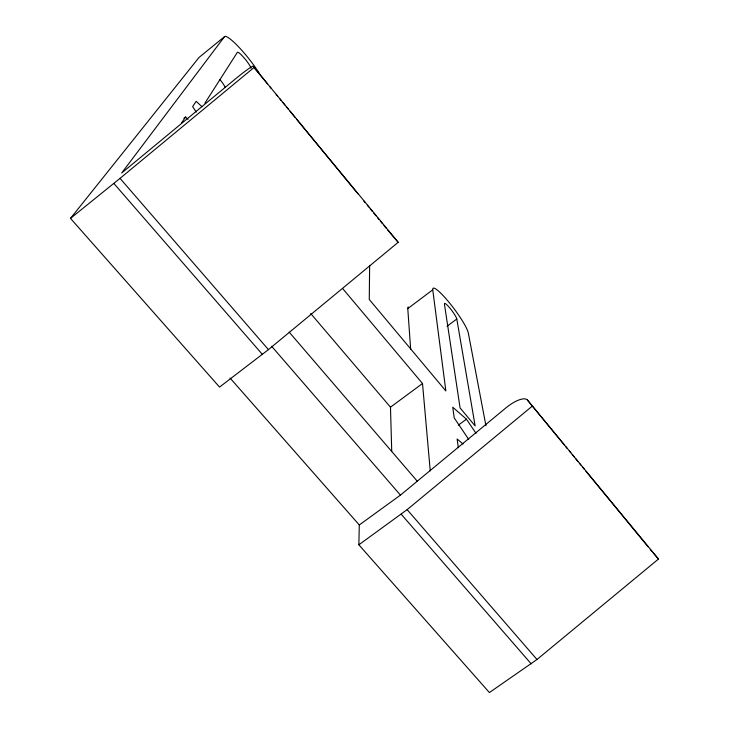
<?xml version="1.0" encoding="UTF-8"?>
<svg xmlns="http://www.w3.org/2000/svg" width="729" height="729" viewBox="0 0 729 729"><rect width="100%" height="100%" fill="white"/><g stroke="black" fill="none" stroke-linecap="round" stroke-linejoin="round"><path stroke-width="1.09" d="M369.63 265.42L369.266 299.473L445.856 390.944L432.753 289.805L407.775 308.595L410.664 349.191M359.288 524.962L400.449 495.119L506.081 407.757A21.396 7.718 -39.6 0 1 527.395 400.002L658.497 559.025L536.991 659.499L489.396 692.55L358.859 544.8L359.288 524.962L230.036 378.014M204.904 103.181L237.362 52.351A10.771 1.722 51.1 0 1 244.224 58.01A10.771 1.722 51.1 0 1 251.022 68.253M181.557 122.955L185.576 117.014L188.091 119.319M224.477 36.687L121.697 173.001L234.501 79.671A22.881 1.531 -39.6 0 1 253.063 66.275L398.18 242.31L268.445 349.619L219.538 387.09L70.503 218.39L199.044 57.436L224.477 36.687A30.983 4.948 51.1 0 1 239.094 47.394A30.983 4.948 51.1 0 1 259.706 74.085M70.503 218.39L120.03 178.359L254.312 67.268M358.859 544.8L407.128 509.644L532.607 405.862M183.89 118.38L185.576 117.014M446.995 326.31L456.791 319.02A10.142 1.576 53.2 0 0 450.094 308.312A10.142 1.576 53.2 0 0 444.417 303.984L460.081 407.93L475.144 425.918L456.791 319.02M391.737 451.342L390.48 407.183L422.51 383.509L342.603 288.484M458.286 425.162L466.46 419.211L476.028 433.336M463.061 444.025L457.119 438.976L458.322 447.688M466.46 419.211L452.736 407.192L454.222 417.927L468.701 439.396M201.933 106.698L196.192 101.322L192.611 106.607L196.256 112.111M398.18 242.31L387.582 229.917M653.038 552.755L658.497 559.025M113.842 183.416L262.394 354.422M401.214 514.218L531.213 663.864M120.03 178.359L268.445 349.619M407.128 509.644L536.991 659.499M271.616 346.248L400.449 495.119M289.222 332.169L417.207 481.122M310.727 313.543L390.48 407.183M253.063 66.275L267.534 83.871M269.703 86.505L271.142 88.273M276.209 94.424L277.658 96.182M279.827 98.825L281.276 100.584M282.715 102.342L284.884 104.985M286.333 106.744L288.502 109.386M289.951 111.145L295.008 117.305M296.457 119.064L357.93 193.841M363.716 200.885L365.165 202.644M367.334 205.277L368.783 207.045M370.223 208.804L372.401 211.437M373.84 213.196L376.009 215.839M377.458 217.597L378.907 219.356M380.356 221.115L382.525 223.757M383.964 225.516L386.133 228.159M527.395 400.002L564.246 444.827M565.695 446.585L567.135 448.344M569.303 450.987L570.752 452.745M572.201 454.504L574.361 457.138M575.81 458.896L577.979 461.53M579.418 463.289L580.867 465.047M582.316 466.806L584.476 469.44M585.925 471.198L648.063 546.796M650.232 549.429L651.68 551.188M485.942 425.718L468.319 333.025A29.16 4.529 53.2 0 0 449.073 302.371A29.16 4.529 53.2 0 0 432.753 289.805M422.51 383.509L430.238 470.843M219.912 79.516A10.735 1.95 50.9 0 1 225.261 87.471M407.775 308.595A29.051 5.13 53.3 0 1 408.213 306.964"/></g></svg>
